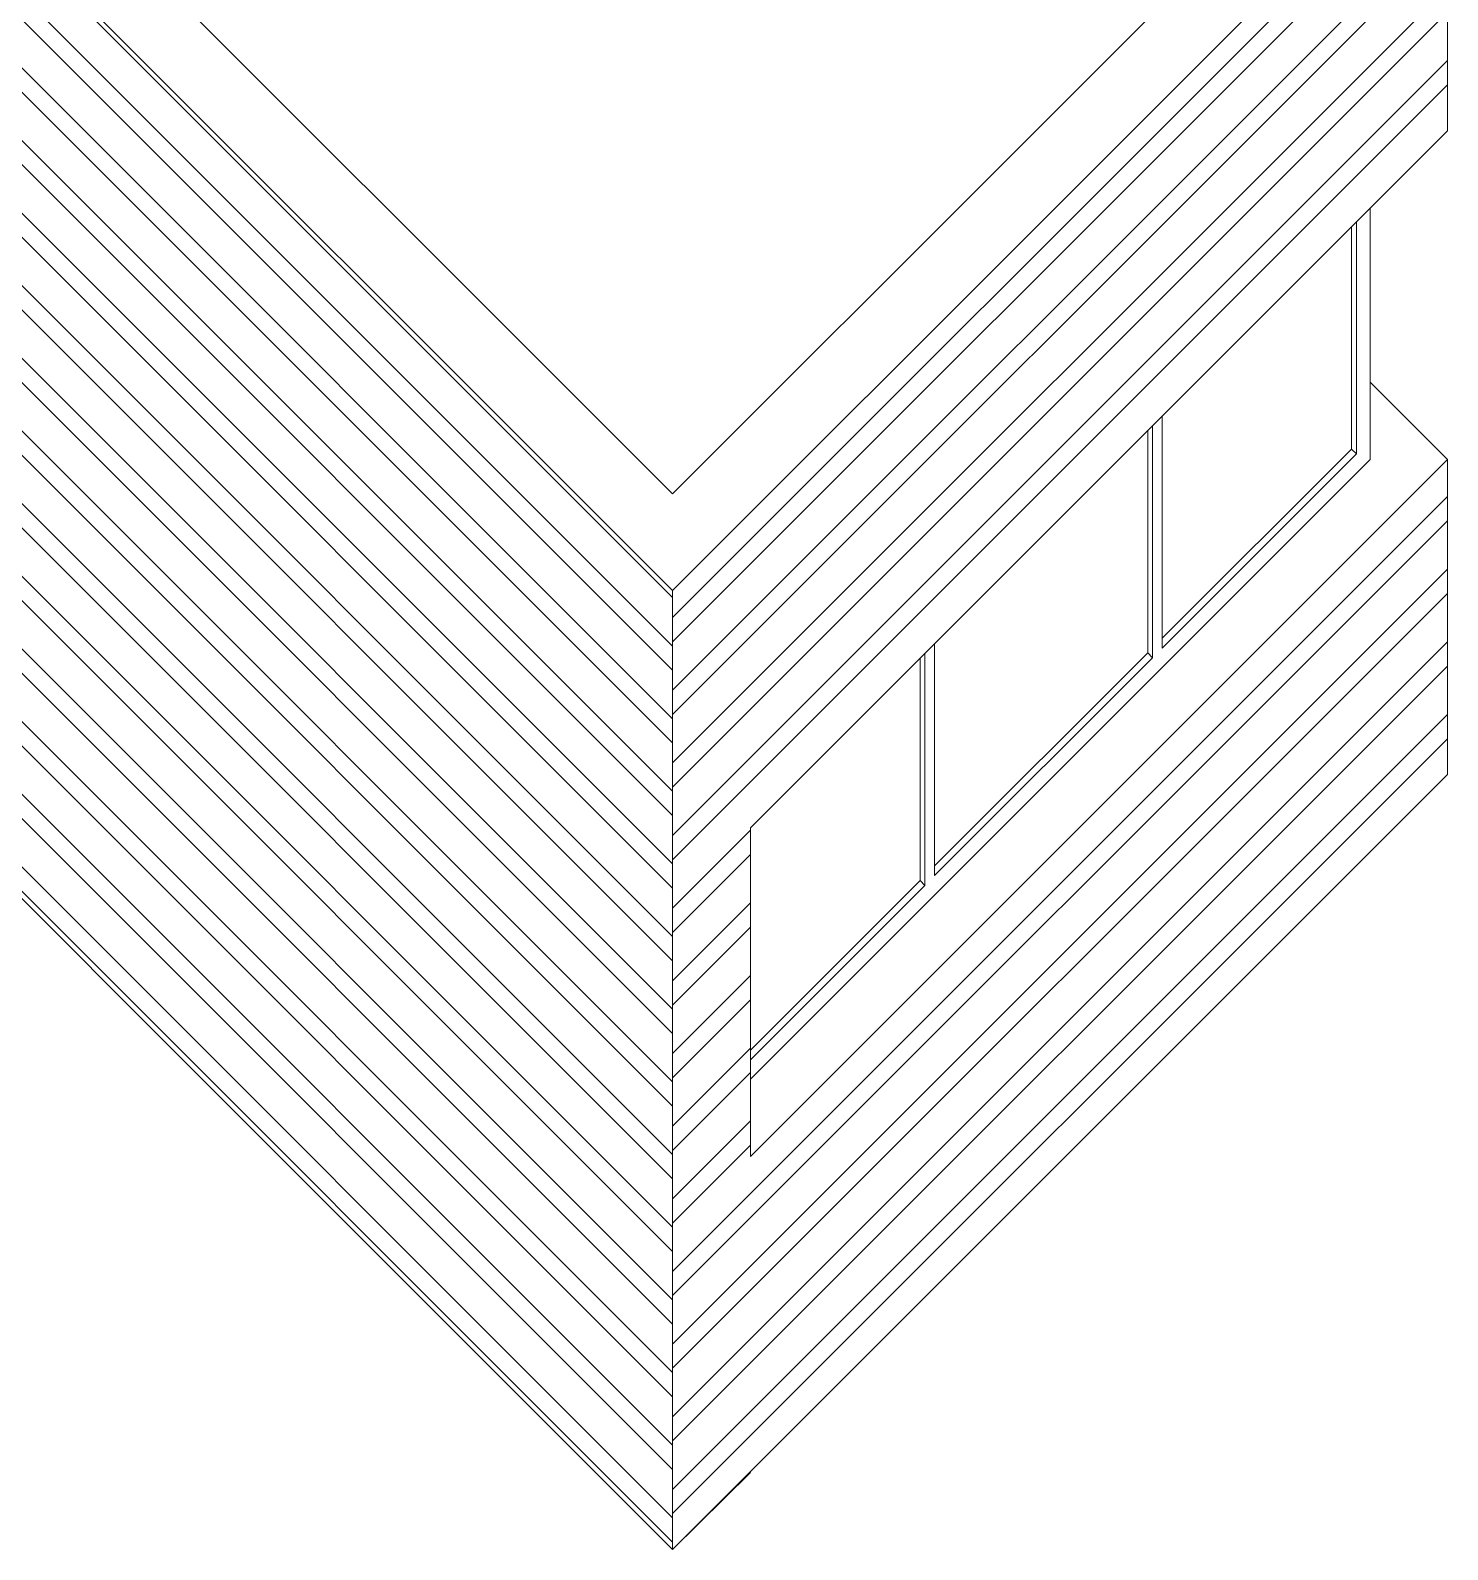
# Model space of a CAD drawing. Header units: centimetres. Extents: x -6442770 to 51259256, y -5656277 to 21133.
# Drawn here: x 24107 to 29280, y 8525 to 14069 of the extents above; entities that cross this region are included whole.
import ezdxf

# ---------------------------------------------------------------- set-up
doc = ezdxf.new("R2010")
doc.units = ezdxf.units.CM
doc.header["$MEASUREMENT"] = 0
doc.layers.add('Hatch', color=6, linetype='Continuous', lineweight=9)
doc.layers.add('Medium', color=4, linetype='Continuous', lineweight=20)

msp = doc.modelspace()

# ---------------------------------------------------------------- hatches: boundary and pattern name
at = {"layer": 'Hatch'}
h = msp.add_hatch(dxfattribs=at)
h.set_pattern_fill('ANSI32', color=256, scale=500, angle=90)
h.set_pattern_definition([(135, (10356.69, -6112.78), (-132.5825, -132.5825), []), (135, (10356.69, -6024.39), (-132.5825, -132.5825), [])])
h.paths.add_polyline_path([(24018.7, 14457), (24018.7, 13757), (23608.5, 14167.2), (22208.5, 15567.2), (22208.5, 12767.2), (26451.2, 8524.5), (26451.2, 12024.5)])
h.paths.add_polyline_path([(23933.9, 12191.8), (23297.5, 12828.2), (23297.5, 14028.2), (23933.9, 13391.8)], flags=16)
h = msp.add_hatch(dxfattribs=at)
h.set_pattern_fill('ANSI32', color=256, scale=500, angle=180)
h.set_pattern_definition([(225, (10356.69, -6112.78), (132.5825, -132.5825), []), (225, (10268.3, -6112.78), (132.5825, -132.5825), [])])
h.paths.add_polyline_path([(29279.6, 13703), (29279.6, 14853), (26451.2, 12024.5), (26451.2, 8524.5), (29279.6, 11353), (29279.6, 12503), (26735.7, 9959), (26735.7, 11159)])

# ---------------------------------------------------------------- linework, layer by layer
at = {"layer": 'Medium'}
for p, q in [((29279.6, 14853), (29279.6, 13703)), ((29279.6, 13703), (26735.7, 11159)), ((29279.6, 12503), (28996.8, 12785.8)), ((26735.7, 9959), (29279.6, 12503)), ((29279.6, 12503), (29279.6, 11353)), ((26451.2, 12024.5), (26451.2, 8524.5)), ((26735.7, 11159), (26735.7, 9959)), ((26451.2, 8524.5), (26735.7, 8805.7))]:
    msp.add_line(p, q, dxfattribs=at)
for points in [[(26847.2, 17285.4), (29279.6, 14853), (26451.2, 12024.5), (24018.7, 14457)], [(26670.4, 17108.6), (28926.1, 14853), (26451.2, 12378.1), (24195.5, 14633.8)], [(28996.8, 13420.1), (28996.8, 12503), (28238.3, 11744.5)], [(28946.8, 13370.1), (28946.8, 12523.7), (28238.3, 11815.2)], [(28929.1, 13352.4), (28929.1, 12541.4), (28238.3, 11850.6)], [(29279.6, 11353), (26451.2, 8524.5), (22208.5, 12767.2)], [(28238.3, 11815.2), (28238.3, 12661.6)], [(28185.2, 11797.5), (28185.2, 12608.6)], [(28202.9, 11779.8), (28202.9, 12626.3)], [(28929.1, 12541.4), (28946.8, 12523.7)], [(27407.4, 10984.4), (27407.4, 11830.8)], [(27354.4, 10966.7), (27354.4, 11777.8)], [(27372.1, 10949), (27372.1, 11795.4)], [(28185.2, 11797.5), (27407.4, 11019.7)], [(28202.9, 11779.8), (27407.4, 10984.4)], [(28185.2, 11797.5), (28202.9, 11779.8)], [(28238.3, 11744.5), (26735.7, 10241.9)], [(27354.4, 10966.7), (26735.7, 10348)], [(27372.1, 10949), (26735.7, 10312.6)], [(27354.4, 10966.7), (27372.1, 10949)]]:
    msp.add_lwpolyline(points, dxfattribs=at)

doc.saveas('drawing.dxf')
